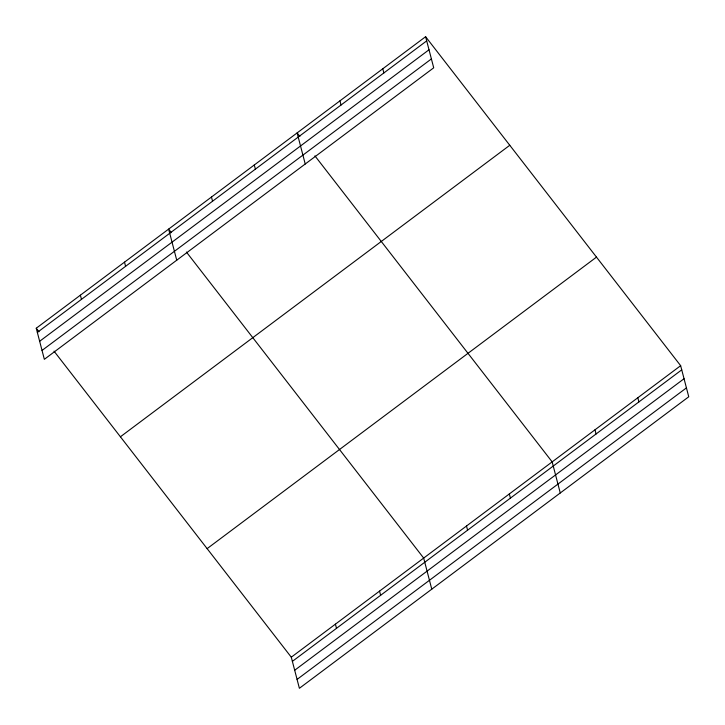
<?xml version="1.0" encoding="UTF-8"?>
<svg xmlns="http://www.w3.org/2000/svg" width="725" height="725" viewBox="0 0 725 725"><rect width="100%" height="100%" fill="white"/><g stroke="black" fill="none" stroke-linecap="round" stroke-linejoin="round"><path stroke-width="1.09" d="M425.611 36.712L433.713 67.806L44.352 359.319L36.25 328.226L425.611 36.712L680.648 365.681L688.75 396.774L299.389 688.288L291.287 657.194L54.04 351.172M37.338 332.403L426.699 40.881M39.648 341.285L429.01 49.771M42.032 350.438L431.393 58.924M120.413 436.785L509.775 145.272M207.123 548.635L596.485 257.121M291.287 657.194L680.648 365.681M292.374 661.372L681.736 369.85M294.694 670.253L684.056 378.731M297.078 679.407L686.439 387.884M299.86 136.445L297.123 132.911L305.225 164.004M314.913 155.857L552.16 461.879L560.262 492.973M171.372 232.643L168.635 229.109L176.737 260.212M186.425 252.055L423.672 558.078L431.774 589.171M36.25 328.226L38.987 331.76M637.819 397.744L638.906 401.922M594.989 429.807L596.077 433.985M509.331 493.942L510.418 498.12M382.782 68.775L383.869 72.953M466.501 526.015L467.589 530.183M339.952 100.847L341.04 105.016M379.547 591.12L380.634 595.288M254.294 164.974L255.381 169.152M335.412 624.153L336.5 628.33M211.464 197.046L212.552 201.215M124.51 262.151L125.588 266.329M80.375 295.193L81.463 299.362"/></g></svg>
